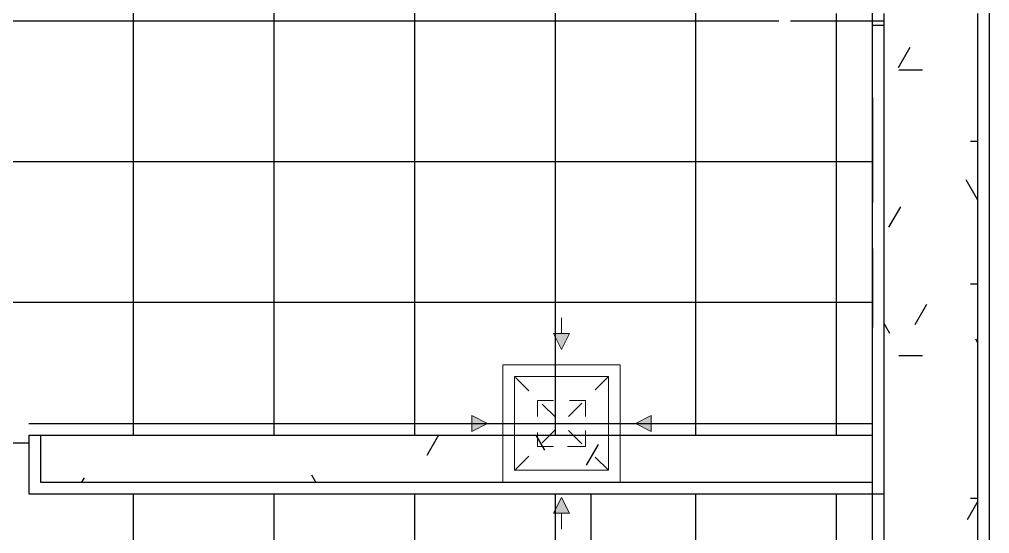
# Model space of a CAD drawing. Header units: millimetres. Extents: x -92759 to 184353, y -15225 to 86714.
# Drawn here: x 88256 to 90326, y 50931 to 52028 of the extents above; entities that cross this region are included whole.
import ezdxf

# ---------------------------------------------------------------- set-up
doc = ezdxf.new("R2010")
doc.units = ezdxf.units.MM
for name, pattern in [('Aligning Line', [3.2004, 1.6002, -1.6002]), ('IDA - Grid Line', [2100, 1200, -300, 300, -300]), ('IDA - Hidden 065', [322.5, 225, -97.5])]:
    doc.linetypes.add(name, pattern=pattern)
for name, color, linetype in [('0-1', 9, 'Continuous'), ('A-_FLORPATT_H-1', 9, 'Continuous'), ('A-_WALL----_E', 8, 'Continuous'), ('A-_WALL----_H-1', 9, 'Continuous'), ('A-_WALLPRTN_E', 8, 'Continuous'), ('M-_SANIFIXR_E', 9, 'Continuous')]:
    doc.layers.add(name, color=color, linetype=linetype)
doc.layers.add('A-_DETA----_E-3', color=1, linetype='IDA - Hidden 065', true_color=0xff0000)
doc.layers.add('S-_ANOTGRID_E-1', color=9, linetype='IDA - Grid Line', true_color=0x808080)
doc.layers.add('M-ACMV_EAG', color=7, linetype='Continuous', lineweight=25, true_color=0x999900)
doc.layers.add('M-ACMV_FCU-1', color=86, linetype='Continuous', lineweight=9)
pattern_1 = [(0, (-11670.95, 40338.29), (609.6, 152.4), [50.292, -406.908, 50.292, -406.908, -2438.4]), (0, (-11670.95, 40338.29), (609.6, 152.4), [-914.4, 50.292, -864.108, 50.292, -406.908, -1066.8]), (0, (-11670.95, 40338.29), (609.6, 152.4), [-2286, 50.292, -254.508, 50.292, -711.708]), (120, (-11442.35, 40414.49), (-436.7823, 451.7291), [50.292, -406.908, 50.292, -406.908, -2438.4]), (120, (-11442.35, 40414.49), (-436.7823, 451.7291), [-914.4, 50.292, -864.108, 50.292, -406.908, -1066.8]), (120, (-11442.35, 40414.49), (-436.7823, 451.7291), [-2286, 50.292, -254.508, 50.292, -711.708]), (240, (-11366.15, 40719.29), (-172.8177, -604.1291), [50.292, -406.908, 50.292, -406.908, -2438.4]), (240, (-11366.15, 40719.29), (-172.8177, -604.1291), [-914.4, 50.292, -864.108, 50.292, -406.908, -1066.8]), (240, (-11366.15, 40719.29), (-172.8177, -604.1291), [-2286, 50.292, -254.508, 50.292, -711.708])]

# ---------------------------------------------------------------- blocks, each defined once
blk = doc.blocks.new('A$C3019c3af')
at = {"layer": 'A-_FLORPATT_H-1'}
h = blk.add_hatch(dxfattribs=at)
h.set_pattern_fill('FP_19', color=256, style=0, pattern_type=2)
h.set_pattern_definition([(270, (4799.36, 21125), (300, 2e-14), []), (0, (4799.36, 21125), (0, 300), [])])
h.paths.add_polyline_path([(3808.2, 14825), (4875, 14825), (4875, 15875), (2625, 15875), (2625, 14825), (2750, 14825), (2750, 15825), (2800, 15825), (2800, 14825), (3800, 14825)])
h.paths.add_polyline_path([(2625, 16025), (7375, 16025), (7375, 18275), (5575, 18275), (5575, 18400), (7375, 18400), (7375, 19275), (7400, 19275), (7400, 19300), (7200, 19300), (7200, 19275), (7175, 19275), (7175, 19925), (7375, 19925), (7375, 22925), (5575, 22925), (5575, 23050), (7400, 23050), (7400, 23075), (7375, 23075), (7375, 25025), (2625, 25025), (2625, 19925), (3125, 19925), (3125, 19900), (3100, 19900), (3100, 19300), (2600, 19300), (2600, 19275), (2625, 19275), (2625, 17525), (3950, 17525), (3950, 17375), (2625, 17375), (2625, 16202), (3661, 16202), (3661, 16157), (2625, 16157), (2625, 16125)])
at = {"layer": 'A-_WALL----_H-1'}
h = blk.add_hatch(dxfattribs=at)
h.set_pattern_fill('FP_8', color=256, style=0, pattern_type=2)
h.set_pattern_definition(pattern_1)
h.paths.add_polyline_path([(7600, 19275), (7600, 19300), (7400, 19300), (7400, 19275)])
h.paths.add_polyline_path([(7400, 19900), (7600, 19900), (7600, 20400), (7525, 20400), (7525, 20025), (7475, 20025), (7475, 20400), (7400, 20400), (7400, 19925)])
h.paths.add_polyline_path([(7400, 24854.3), (7600, 24854.3), (7600, 25050), (7400, 25050)])
h = blk.add_hatch(dxfattribs=at)
h.set_pattern_fill('FP_8', color=256, style=0, pattern_type=2)
h.set_pattern_definition(pattern_1)
h.paths.add_polyline_path([(7600, 17490), (7600, 19275), (7400, 19275), (7400, 17490)])
h.paths.add_polyline_path([(7600, 20400), (7600, 24854.3), (7400, 24854.3), (7400, 20400)])
h = blk.add_hatch(dxfattribs=at)
h.set_pattern_fill('FP_8', color=256, style=0, pattern_type=2)
h.set_pattern_definition(pattern_1)
h.paths.add_polyline_path([(7375, 18300), (7375, 18400), (5600, 18400), (5600, 18300)])
at = {"layer": 'A-_DETA----_E-3'}
blk.add_line((7375, 19120.6), (7375, 18629.4), dxfattribs=at)
at = {"layer": 'A-_WALL----_E'}
for p, q in [((7625, 12525), (7625, 26275)), ((7400, 12900), (7400, 19300)), ((7600, 12500), (7600, 19300)), ((7375, 16025), (7375, 19275)), ((7375, 19275), (7400, 19275)), ((5600, 18400), (5600, 18300)), ((5600, 18300), (7375, 18300)), ((7375, 18275), (7400, 18275))]:
    blk.add_line(p, q, dxfattribs=at)
at = {"layer": 'A-_WALLPRTN_E'}
for p, q in [((5575, 18400), (7375, 18400)), ((5575, 18400), (5575, 18275)), ((5575, 18275), (7375, 18275))]:
    blk.add_line(p, q, dxfattribs=at)
at = {"layer": 'M-_SANIFIXR_E'}
for p, q in [((7375, 18425), (7375, 19325)), ((5575, 18425), (7375, 18425)), ((6775, 16625), (6775, 18275)), ((6775, 18275), (7375, 18275)), ((7375, 16025), (7375, 18275))]:
    blk.add_line(p, q, dxfattribs=at)
at = {"layer": 'S-_ANOTGRID_E-1'}
blk.add_line((7600, -20341.4), (7600, 52351.8), dxfattribs=at)
blk = doc.blocks.new('A$C8e78aa09')
at = {"layer": 'M-ACMV_EAG', "lineweight": 5}
h = blk.add_hatch(color=256, dxfattribs=at)
h.dxf.hatch_style = 1
h.paths.add_polyline_path([(16.8, 191.6), (-16.8, 191.6), (0, 158)])
h = blk.add_hatch(color=256, dxfattribs=at)
h.dxf.hatch_style = 1
h.paths.add_polyline_path([(-191.6, 16.8), (-191.6, -16.8), (-158, 0)])
h = blk.add_hatch(color=256, dxfattribs=at)
h.dxf.hatch_style = 1
h.paths.add_polyline_path([(158, 0), (191.6, -16.8), (191.6, 16.8)])
h = blk.add_hatch(color=256, dxfattribs=at)
h.dxf.hatch_style = 1
h.paths.add_polyline_path([(0, -158), (-16.8, -191.6), (16.8, -191.6)])
for p, q in [((0, 225.2), (0, 191.6)), ((-16.8, 191.6), (16.8, 191.6)), ((0, 158), (-16.8, 191.6)), ((-16.8, 191.6), (16.8, 191.6)), ((0, 158), (16.8, 191.6)), ((-225.2, 0), (-191.6, 0)), ((-191.6, -16.8), (-191.6, 16.8)), ((-158, 0), (-191.6, 16.8)), ((-191.6, -16.8), (-191.6, 16.8)), ((-158, 0), (-191.6, -16.8)), ((158, 0), (191.6, 16.8)), ((158, 0), (191.6, -16.8)), ((191.6, -16.8), (191.6, 16.8)), ((191.6, -16.8), (191.6, 16.8)), ((225.2, 0), (191.6, 0)), ((0, -158), (-16.8, -191.6)), ((0, -158), (16.8, -191.6)), ((-16.8, -191.6), (16.8, -191.6)), ((-16.8, -191.6), (16.8, -191.6)), ((0, -225.2), (0, -191.6))]:
    blk.add_line(p, q, dxfattribs=at)
at = {"layer": 'M-ACMV_EAG', "linetype": 'Aligning Line', "lineweight": 5, "ltscale": 25}
for p, q in [((-100, 100), (100, -100)), ((100, 100), (-100, -100))]:
    blk.add_line(p, q, dxfattribs=at)
at = {"layer": 'M-ACMV_EAG', "lineweight": 5}
for points in [[(-125, 125), (125, 125), (125, -125), (-125, -125)], [(-100, 100), (100, 100), (100, -100), (-100, -100)]]:
    blk.add_lwpolyline(points, close=True, dxfattribs=at)
for points in [[(-14.9, 51.2), (-49.1, 51.2), (-49.1, 17.1)], [(49.1, 12.8), (49.1, 51.2), (14.9, 51.2)], [(-49.1, -17.1), (-49.1, -51.2), (-14.9, -51.2)], [(49.1, -17.1), (49.1, -51.2), (19.2, -51.2)]]:
    blk.add_lwpolyline(points, dxfattribs=at)
blk = doc.blocks.new('ACMV_B8_L2')
at = {"layer": 'M-ACMV_EAG', "lineweight": 5, "rotation": 270}
blk.add_blockref('A$C8e78aa09', (150076.3, -54549.7), dxfattribs=at)

msp = doc.modelspace()

# ---------------------------------------------------------------- block references
at = {"layer": '0-1'}
msp.add_blockref('A$C3019c3af', (82701.1, 32741.2), dxfattribs=at)
at = {"layer": 'M-ACMV_FCU-1'}
msp.add_blockref('ACMV_B8_L2', (-60663.6, 105715.9), dxfattribs=at)

doc.saveas('drawing.dxf')
